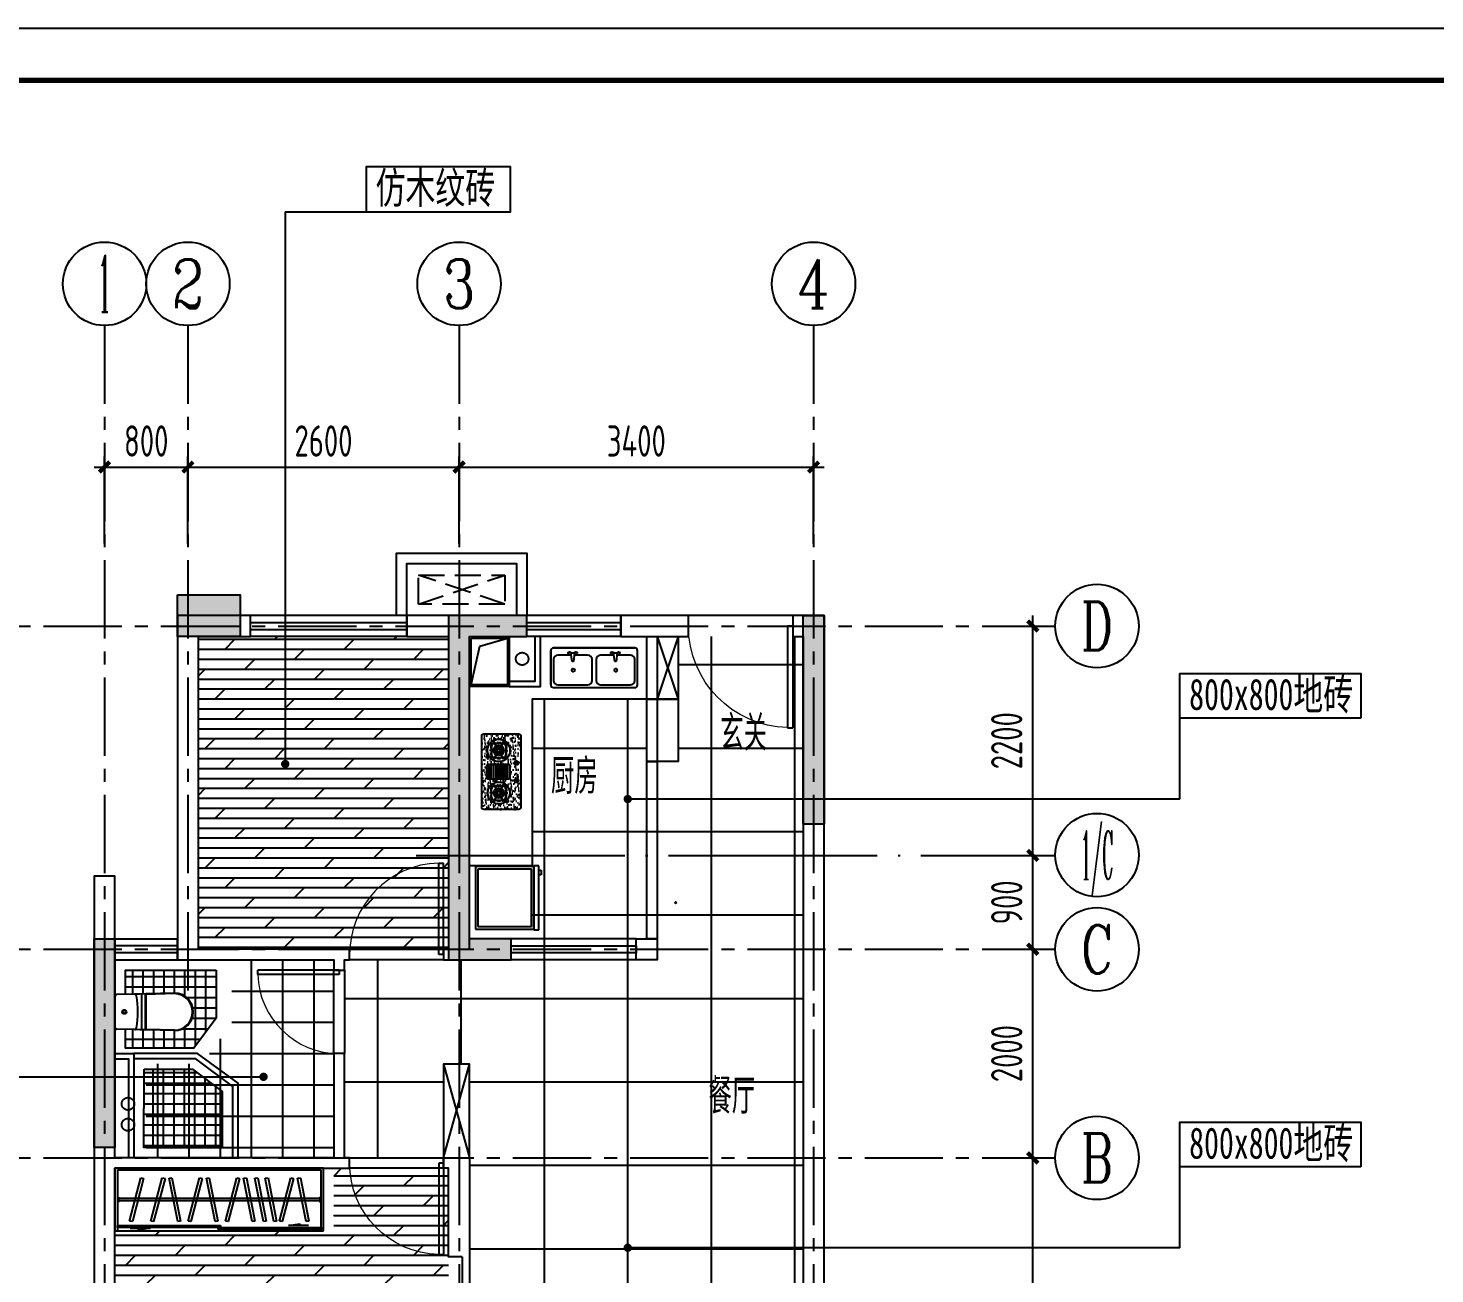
# Model space of a CAD drawing. Header units: millimetres. Extents: x -114775 to 228300, y -175499 to 108657.
# Drawn here: x 25741 to 39232, y -96241 to -84296 of the extents above; entities that cross this region are included whole.
import ezdxf
from ezdxf.enums import TextEntityAlignment as Align

# ---------------------------------------------------------------- set-up
doc = ezdxf.new("R2010")
doc.units = ezdxf.units.MM
doc.header["$LTSCALE"] = 1000
for name, pattern in [('6#轴网(1-4)20181120$0$11 12 17 18 19 20 21 22-ZW$0$DOTE', [2.42, 2, -0.2, 0.02, -0.2]), ('CENTER', [50.8, 31.75, -6.35, 6.35, -6.35]), ('CENTER2', [1.125, 0.75, -0.125, 0.125, -0.125]), ('DASH', [0.35, 0.25, -0.1]), ('PS', [3200, 1500, -200, 1500])]:
    doc.linetypes.add(name, pattern=pattern)
doc.layers.get('0').update_dxf_attribs({"linetype": 'CONTINUOUS'})
doc.layers.get('Defpoints').update_dxf_attribs({"color": 6, "linetype": 'CONTINUOUS'})
for name, color, linetype in [('6#轴网(1-4)20181120$0$11 12 17 18 19 20 21 22-ZW$0$AXIS_轴号_A', 8, 'CONTINUOUS'), ('6#轴网(1-4)20181120$0$11 12 17 18 19 20 21 22-ZW$0$AXIS_轴文_A', 8, 'CONTINUOUS'), ('6#轴网(1-4)20181120$0$11 12 17 18 19 20 21 22-ZW$0$AXIS_轴线_A', 8, '6#轴网(1-4)20181120$0$11 12 17 18 19 20 21 22-ZW$0$DOTE'), ('6#轴网(1-4)20181120$0$AXIS_TEXT', 8, 'CONTINUOUS'), ('A-area', 23, 'CONTINUOUS'), ('A-FUR', 8, 'CONTINUOUS'), ('A-Lvtry', 5, 'CONTINUOUS'), ('A-洞口', 105, 'CONTINUOUS'), ('A-烟气道', 105, 'CONTINUOUS'), ('A-看线', 105, 'CONTINUOUS'), ('A-空调室外机', 5, 'DASH'), ('AE-FLOR', 151, 'CONTINUOUS'), ('AXIS', 253, 'CENTER'), ('BORDER', 7, 'CONTINUOUS'), ('DIM', 3, 'CONTINUOUS'), ('P-Furniture(活动家具)', 134, 'CONTINUOUS'), ('PS', 6, 'PS'), ('PUB_HATCH', 8, 'CONTINUOUS'), ('PUB_TEXT', 7, 'CONTINUOUS'), ('WALL', 2, 'CONTINUOUS'), ('WINDOW', 4, 'CONTINUOUS'), ('剪力墙', 6, 'CONTINUOUS'), ('栏杆', 142, 'CONTINUOUS'), ('门', 9, 'CONTINUOUS')]:
    doc.layers.add(name, color=color, linetype=linetype)
doc.styles.add('6#轴网(1-4)20181120$0$11 12 17 18 19 20 21 22-ZW$0$_TCH_AXIS', font='COMPLEX', dxfattribs={"bigfont": 'GBCBIG'})
doc.styles.add('6#轴网(1-4)20181120$0$COMPLEX', font='COMPLEX')
doc.styles.get("Standard").update_dxf_attribs({"font": 'tssdeng.shx', "bigfont": 'tssdchn.shx'})
doc.styles.add('ZZ', font='tssdeng.shx', dxfattribs={"width": 0.7, "bigfont": 'tssdchn.shx'})
doc.styles.add('黑体', font='simhei.ttf')
doc.dimstyles.new('TSSD_100_100', dxfattribs={"dimtxt": 300, "dimasz": 100, "dimexe": 100, "dimexo": 250, "dimgap": 100, "dimtad": 1, "dimdec": 0, "dimzin": 0, "dimdsep": 46, "dimtxsty": 'ZZ', "dimblk": 'ARCHTICK', "dimcen": 0, "dimdle": 100, "dimclrd": 256, "dimclrt": 7, "dimadec": 0, "dimazin": 0, "dimtfac": 1, "dimtdec": 0, "dimtix": 1, "dimtmove": 2, "dimatfit": 3, "dimfxl": 0, "dimtolj": 1, "dimtzin": 0, "dimarcsym": 0})

# ---------------------------------------------------------------- blocks, each defined once
blk = doc.blocks.new('u5g')
at = {"color": 8, "linetype": 'DASH', "ltscale": 20}
for p, q in [((28966, -300), (28976, -300)), ((28976, -300), (28976, -350)), ((30641, -313), (28976, -313)), ((30641, -338), (28976, -338)), ((30651, -300), (30641, -300)), ((30641, -300), (30641, -350)), ((28966, -350), (28976, -350)), ((30651, -350), (30641, -350))]:
    blk.add_line(p, q, dxfattribs=at)
at = {"color": 8, "ltscale": 20}
for p, q in [((30381, -595), (30476, -576)), ((30476, -576), (30476, -595)), ((29071, -623), (29236, -623)), ((29236, -623), (29141, -642)), ((29141, -642), (29141, -623)), ((30546, -595), (30381, -595))]:
    blk.add_line(p, q, dxfattribs=at)
at = {"linetype": 'DASH', "ltscale": 20}
for points in [[(30671, 0), (28946, 0), (28946, -650), (30671, -650)], [(28966, -595), (29819, -595), (29819, -615), (28966, -615)], [(29799, -615), (30651, -615), (30651, -635), (29799, -635)]]:
    blk.add_lwpolyline(points, close=True, dxfattribs=at)
blk.add_lwpolyline([(30651, -650), (30651, -20), (28966, -20), (28966, -650)], dxfattribs=at)
at = {"color": 8, "linetype": 'DASH', "ltscale": 20}
for points in [[(29067, -548), (29160, -100), (29183, -105), (29090, -552)], [(29243, -548), (29337, -100), (29360, -105), (29266, -552)], [(29465, -554), (29394, -102), (29417, -98), (29488, -550)], [(29551, -548), (29644, -100), (29667, -105), (29574, -552)], [(29774, -554), (29703, -102), (29726, -98), (29797, -550)], [(29860, -548), (29953, -100), (29976, -105), (29883, -552)], [(30081, -554), (30010, -102), (30033, -98), (30104, -550)], [(30174, -554), (30103, -102), (30127, -98), (30197, -550)], [(30260, -554), (30189, -102), (30212, -98), (30283, -550)], [(30306, -548), (30400, -100), (30423, -105), (30329, -552)], [(30527, -554), (30456, -102), (30480, -98), (30550, -550)]]:
    blk.add_lwpolyline(points, close=True, dxfattribs=at)
blk = doc.blocks.new('BX1')
at = {"layer": 'A-Lvtry'}
for p, q in [((-560, 8), (-608, 8)), ((-608, 8), (-608, -608)), ((-560, -608), (-560, 8)), ((0, 0), (-560, 0)), ((0, -600), (0, 0)), ((-560, 0), (-560, -600)), ((-24, -24), (-536, -24)), ((-536, -24), (-536, -576)), ((-24, -576), (-24, -24)), ((-631, -564), (-631, -520)), ((-631, -520), (-608, -520)), ((-608, -520), (-608, -564)), ((-608, -564), (-631, -564)), ((-608, -608), (-560, -608)), ((-560, -600), (0, -600)), ((-536, -576), (-24, -576))]:
    blk.add_line(p, q, dxfattribs=at)
blk = doc.blocks.new('A$C558726A8')
at = {"layer": 'P-Furniture(活动家具)'}
h = blk.add_hatch(dxfattribs=at)
h.set_pattern_fill('AR-SAND,_O', color=250)
h.set_pattern_definition([(37.5, (-27199.047, -9670.22), (-1.60003, 48.941324), [0, -38.608, 0, -43.18, 0, -41.275]), (7.5, (-27199.05, -9670.22), (44.95233, 71.68251), [0, -20.828, 0, -34.798, 0, -13.335]), (327.5, (-27230.29, -9670.22), (79.09924, 0.14372), [0, -12.7, 0, -45.72, 0, -59.69]), (317.5, (-27230.29, -9670.22), (76.35565, 22.29293), [0, -6.35, 0, -29.972, 0, -34.29])])
h.paths.add_polyline_path([(-343, 375, 0.414214), (-362, 356), (-362, 20, 0.414214), (-343, 0), (343, 0, 0.414214), (362, 20), (362, 356, 0.414214), (343, 375)])
h.paths.add_polyline_path([(72, 309), (72, 121, -0.414214), (56, 105), (-56, 105, -0.414214), (-72, 121), (-72, 309, -0.414214), (-56, 325), (56, 325, -0.414214)], flags=16)
h.paths.add_polyline_path([(70, 309), (70, 121, -0.414214), (56, 107), (-56, 107, -0.414214), (-70, 121), (-70, 309, -0.414214), (-56, 323), (56, 323, -0.414214)], flags=0)
h.paths.add_polyline_path([(313, 212, -1), (94, 212, -1)], flags=16)
h.paths.add_polyline_path([(311, 212, -1), (96, 212, -1)], flags=0)
h.paths.add_polyline_path([(165, 287), (183, 287, -0.359638), (191, 280), (216, 280, -0.359638), (225, 287), (243, 287, -0.414214), (279, 251, -0.251251), (272, 242), (272, 230, -0.359638), (279, 221), (279, 202, -0.359638), (272, 194), (272, 181, -0.251251), (279, 173, -0.414214), (243, 136), (225, 136, -0.359638), (216, 143), (191, 143, -0.359638), (183, 136), (165, 136, -0.414214), (128, 173, -0.251251), (135, 181), (135, 194, -0.359638), (128, 202), (128, 221, -0.359638), (135, 230), (135, 242, -0.251251), (128, 251, -0.414214)], flags=0)
h.paths.add_polyline_path([(253, 212, -1), (155, 212, -1)], flags=0)
h.paths.add_polyline_path([(243, 212, -1), (165, 212, -1)], flags=0)
h.paths.add_polyline_path([(240, 212, -1), (167, 212, -1)], flags=0)
h.paths.add_polyline_path([(237, 212, -1), (170, 212, -1)], flags=0)
h.paths.add_polyline_path([(175, 219), (190, 218, -0.299124), (204, 226, -0.028861), (205, 226), (212, 240, -0.215015), (224, 233), (215, 221, -0.330841), (215, 203), (224, 190, -0.215015), (212, 183), (205, 197, -0.028861), (204, 197, -0.299124), (190, 206), (175, 205, -0.215015)], flags=0)
h.paths.add_polyline_path([(-96, 212, -1), (-311, 212, -1)], flags=16)
h.paths.add_polyline_path([(-98, 212, -1), (-309, 212, -1)], flags=0)
h.paths.add_polyline_path([(-128, 251, -0.251251), (-135, 242), (-135, 230, -0.359638), (-128, 221), (-128, 202, -0.359638), (-135, 194), (-135, 181, -0.251251), (-128, 173, -0.414214), (-165, 136), (-183, 136, -0.359638), (-191, 143), (-216, 143, -0.359638), (-225, 136), (-243, 136, -0.414214), (-279, 173, -0.251251), (-272, 181), (-272, 194, -0.359638), (-279, 202), (-279, 221, -0.359638), (-272, 230), (-272, 242, -0.251251), (-279, 251, -0.414214), (-243, 287), (-225, 287, -0.359638), (-216, 280), (-191, 280, -0.359638), (-183, 287), (-165, 287, -0.414214)], flags=0)
h.paths.add_polyline_path([(-155, 212, -1), (-253, 212, -1)], flags=0)
h.paths.add_polyline_path([(-165, 212, -1), (-243, 212, -1)], flags=0)
h.paths.add_polyline_path([(-167, 212, -1), (-240, 212, -1)], flags=0)
h.paths.add_polyline_path([(-170, 212, -1), (-237, 212, -1)], flags=0)
h.paths.add_polyline_path([(-175, 219, -0.215015), (-175, 205), (-190, 206, -0.299124), (-204, 197, -0.028861), (-205, 197), (-212, 183, -0.215015), (-224, 190), (-215, 203, -0.330841), (-215, 221), (-224, 233, -0.215015), (-212, 240), (-205, 226, -0.028861), (-204, 226, -0.299124), (-190, 218)], flags=0)
h.paths.add_polyline_path([(103, 41, -1), (64, 41, -1)], flags=16)
h.paths.add_polyline_path([(86, 57), (86, 56, -0.877066), (86, 26), (86, 25, -1), (82, 25), (82, 26, -0.877066), (82, 56), (82, 57, -1)], flags=0)
h.paths.add_polyline_path([(97, 53, -1.000001), (94, 53, -1.000001)], flags=0)
h.paths.add_polyline_path([(102, 41, -1.000001), (100, 41, -1.000001)], flags=0)
h.paths.add_polyline_path([(-64, 41, -1), (-103, 41, -1)], flags=16)
h.paths.add_polyline_path([(-82, 57), (-82, 56, -0.877066), (-82, 26), (-82, 25, -1), (-86, 25), (-86, 26, -0.877066), (-86, 56), (-86, 57, -1)], flags=0)
h.paths.add_polyline_path([(-94, 53, -1.000001), (-97, 53, -1.000001)], flags=0)
h.paths.add_polyline_path([(-100, 41, -1.000001), (-102, 41, -1.000001)], flags=0)
for points in [[(-100, 41, 1), (-102, 41, 1)], [(-97, 54, 1.000001), (-94, 54, 1.000001)], [(94, 54, 1.000001), (97, 54, 1.000001)], [(102, 41, 1), (100, 41, 1)]]:
    blk.add_hatch(color=251, dxfattribs=at).paths.add_polyline_path(points)
at = {"layer": 'P-Furniture(活动家具)', "color": 251}
for p, q in [((-243, 287), (-225, 287)), ((-243, 280), (-165, 280)), ((-204, 240), (-204, 300)), ((-165, 287), (-183, 287)), ((-70, 304), (70, 304)), ((-70, 302), (70, 302)), ((-70, 282), (70, 282)), ((-70, 280), (70, 280)), ((165, 287), (183, 287)), ((243, 280), (165, 280)), ((204, 240), (204, 300)), ((243, 287), (225, 287)), ((-284, 258), (-224, 224)), ((-284, 165), (-224, 200)), ((-228, 226), (-280, 256)), ((-228, 198), (-280, 168)), ((-279, 221), (-279, 202)), ((-272, 251), (-272, 173)), ((-243, 143), (-165, 143)), ((-243, 136), (-225, 136)), ((-224, 233), (-212, 240)), ((-215, 221), (-224, 233)), ((-215, 203), (-224, 190)), ((-212, 183), (-224, 190)), ((-211, 224), (-218, 237)), ((-211, 199), (-218, 187)), ((-205, 226), (-212, 240)), ((-205, 197), (-212, 183)), ((-204, 183), (-204, 124)), ((-190, 218), (-175, 219)), ((-190, 206), (-175, 205)), ((-189, 212), (-175, 212)), ((-123, 258), (-183, 224)), ((-123, 165), (-183, 200)), ((-165, 136), (-183, 136)), ((-179, 226), (-127, 256)), ((-179, 198), (-127, 168)), ((-175, 219), (-175, 205)), ((-135, 251), (-135, 173)), ((-128, 221), (-128, 202)), ((-70, 260), (70, 260)), ((-70, 258), (70, 258)), ((-70, 238), (70, 238)), ((-70, 236), (70, 236)), ((-70, 216), (70, 216)), ((-70, 214), (70, 214)), ((-70, 194), (70, 194)), ((-70, 192), (70, 192)), ((-70, 172), (70, 172)), ((-70, 170), (70, 170)), ((-70, 150), (70, 150)), ((-70, 148), (70, 148)), ((123, 258), (183, 224)), ((123, 165), (183, 200)), ((179, 226), (127, 256)), ((179, 198), (127, 168)), ((128, 221), (128, 202)), ((135, 251), (135, 173)), ((243, 143), (165, 143)), ((165, 136), (183, 136)), ((190, 218), (175, 219)), ((175, 219), (175, 205)), ((189, 212), (175, 212)), ((190, 206), (175, 205)), ((204, 183), (204, 124)), ((205, 226), (212, 240)), ((205, 197), (212, 183)), ((211, 224), (218, 237)), ((211, 199), (218, 187)), ((224, 233), (212, 240)), ((212, 183), (224, 190)), ((215, 221), (224, 233)), ((215, 203), (224, 190)), ((284, 258), (224, 224)), ((284, 165), (224, 200)), ((243, 136), (225, 136)), ((228, 226), (280, 256)), ((228, 198), (280, 168)), ((272, 251), (272, 173)), ((279, 221), (279, 202)), ((-70, 128), (70, 128)), ((-70, 126), (70, 126))]:
    blk.add_line(p, q, dxfattribs=at)
at = {"layer": 'P-Furniture(活动家具)'}
blk.add_lwpolyline([(-343, 0, -0.414214), (-362, 20), (-362, 356, -0.414214), (-343, 375), (343, 375, -0.414214), (362, 356), (362, 20, -0.414214), (343, 0)], format="xyb", close=True, dxfattribs=at)
at = {"layer": 'P-Furniture(活动家具)', "color": 251, "const_width": 0.979}
for points in [[(-204, 240), (-204, 300)], [(204, 240), (204, 300)], [(-228, 226), (-280, 256)], [(-228, 198), (-280, 168)], [(-204, 183), (-204, 124)], [(-179, 226), (-127, 256)], [(-179, 198), (-127, 168)], [(179, 226), (127, 256)], [(179, 198), (127, 168)], [(204, 183), (204, 124)], [(228, 226), (280, 256)], [(228, 198), (280, 168)]]:
    blk.add_lwpolyline(points, dxfattribs=at)
at = {"layer": 'P-Furniture(活动家具)', "color": 251}
for points in [[(-72, 309, -0.414214), (-56, 325), (56, 325, -0.414214), (72, 309), (72, 121, -0.414214), (56, 105), (-56, 105, -0.414214), (-72, 121)], [(-70, 309, -0.414214), (-56, 323), (56, 323, -0.414214), (70, 309), (70, 121, -0.414214), (56, 107), (-56, 107, -0.414214), (-70, 121)], [(-86, 25), (-86, 58, -1), (-82, 58), (-82, 25, -1)], [(86, 25), (86, 58, 1), (82, 58), (82, 25, 1)]]:
    blk.add_lwpolyline(points, format="xyb", close=True, dxfattribs=at)
at = {"layer": 'P-Furniture(活动家具)', "color": 251, "const_width": 0.979}
for points in [[(-204, 226, -1), (-204, 197, -1), (-204, 226, -1)], [(204, 226, 1), (204, 197, 1), (204, 226, 1)]]:
    blk.add_lwpolyline(points, format="xyb", dxfattribs=at)
at = {"layer": 'P-Furniture(活动家具)', "color": 251}
for centre, radius in [((-204, 212), 107), ((-204, 212), 105), ((204, 212), 109), ((204, 212), 107), ((-204, 212), 39.1), ((-204, 212), 36.2), ((-204, 212), 33.3), ((-204, 212), 14.7), ((204, 212), 39.1), ((204, 212), 36.2), ((204, 212), 33.3), ((204, 212), 14.7), ((-84, 41), 19.3), ((-101, 41), 1.44), ((-96, 54), 1.44), ((84, 41), 19.3), ((96, 54), 1.44), ((101, 41), 1.44)]:
    blk.add_circle(centre, radius, dxfattribs=at)
at = {"layer": 'P-Furniture(活动家具)'}
for centre in [(-204, 212), (204, 212)]:
    blk.add_circle(centre, 48.9, dxfattribs=at)
at = {"layer": 'P-Furniture(活动家具)', "color": 251}
for centre, radius, start, end in [((-243, 251), 36.2, 90, 180), ((-243, 251), 29.4, 90, 180), ((-224, 278), 8.76, 12.564, 91.6861), ((-183, 278), 8.76, 88.3139, 167.436), ((-165, 251), 36.2, 0, 90), ((-165, 251), 29.4, 0, 90), ((165, 251), 36.2, 90, 180), ((165, 251), 29.4, 90, 180), ((183, 278), 8.76, 12.564, 91.6861), ((224, 278), 8.76, 88.3139, 167.436), ((243, 251), 36.2, 0, 90), ((243, 251), 29.4, 0, 90), ((-267, 253), 11.8, 189.6676, 246.0824), ((-270, 221), 8.76, 102.564, 181.686), ((-270, 202), 8.76, 178.3139, 257.436), ((-267, 171), 11.8, 113.9176, 170.3324), ((-243, 173), 36.2, 180, 270), ((-243, 173), 29.4, 180, 270), ((-224, 145), 8.76, 268.3139, 347.436), ((-210, 224), 16.7, 95.7306, 144.2694), ((-210, 200), 16.7, 215.7306, 264.2694), ((-183, 145), 8.76, 192.564, 271.6861), ((-190, 212), 16.7, 335.7306, 24.2694), ((-165, 173), 36.2, 270, 0), ((-165, 173), 29.4, 270, 0), ((-140, 253), 11.8, 293.9176, 350.3324), ((-137, 221), 8.76, 358.314, 77.436), ((-137, 202), 8.76, 282.564, 1.6861), ((-140, 171), 11.8, 9.6676, 66.0824), ((140, 253), 11.8, 189.6676, 246.0824), ((137, 221), 8.76, 102.564, 181.686), ((137, 202), 8.76, 178.3139, 257.436), ((140, 171), 11.8, 113.9176, 170.3324), ((165, 173), 36.2, 180, 270), ((165, 173), 29.4, 180, 270), ((190, 212), 16.7, 155.7306, 204.2694), ((183, 145), 8.76, 268.3139, 347.436), ((210, 224), 16.7, 35.7306, 84.2694), ((210, 200), 16.7, 275.7306, 324.2694), ((224, 145), 8.76, 192.564, 271.6861), ((243, 173), 36.2, 270, 0), ((243, 173), 29.4, 270, 0), ((267, 253), 11.8, 293.9176, 350.3324), ((270, 221), 8.76, 358.314, 77.436), ((270, 202), 8.76, 282.564, 1.6861), ((267, 171), 11.8, 9.6676, 66.0824), ((-84, 41), 15.3, 97.4942, 262.5058), ((-84, 41), 15.3, 277.4942, 82.5058), ((84, 41), 15.3, 97.4942, 262.5058), ((84, 41), 15.3, 277.4942, 82.5058)]:
    blk.add_arc(centre, radius, start, end, dxfattribs=at)
blk = doc.blocks.new('A$C6BCA2219')
at = {"layer": 'P-Furniture(活动家具)'}
for p, q in [((-415, 355), (-415, 25)), ((-415, 25), (-415, 355)), ((-390, 380), (390, 380)), ((390, 380), (-390, 380)), ((415, 25), (415, 355)), ((-390, 0), (390, 0))]:
    blk.add_line(p, q, dxfattribs=at)
at = {"layer": 'P-Furniture(活动家具)', "color": 251}
for p, q in [((-220, 311), (-348, 311)), ((-210, 249), (-224, 333)), ((-224, 333), (-188, 333)), ((-188, 333), (-198, 249)), ((-62, 311), (-191, 311)), ((189, 311), (62, 311)), ((199, 249), (186, 333)), ((186, 333), (222, 333)), ((222, 333), (212, 249)), ((348, 311), (219, 311)), ((-390, 269), (-390, 67)), ((-198, 249), (-210, 249)), ((-20, 67), (-20, 269)), ((20, 269), (20, 67)), ((212, 249), (199, 249)), ((390, 67), (390, 269)), ((-348, 25), (-62, 25)), ((62, 25), (348, 25))]:
    blk.add_line(p, q, dxfattribs=at)
for centre, radius in [((-237, 329), 12.8), ((-175, 330), 12.8), ((173, 329), 12.8), ((235, 330), 12.8), ((-200, 167), 14.8), ((209, 167), 14.8)]:
    blk.add_circle(centre, radius, dxfattribs=at)
at = {"layer": 'P-Furniture(活动家具)'}
for centre, radius, start, end in [((-390, 354), 25.7, 89.8183, 178.9194), ((390, 355), 25.2, 0, 90), ((-390, 26), 25.7, 181.0806, 270.1817), ((390, 25), 25.2, 270, 0)]:
    blk.add_arc(centre, radius, start, end, dxfattribs=at)
at = {"layer": 'P-Furniture(活动家具)', "color": 251}
for centre, start, end in [((-348, 269), 90, 180), ((-62, 269), 0, 90), ((62, 269), 90, 180), ((348, 269), 0, 90), ((-348, 67), 180, 270), ((-62, 67), 270, 0), ((62, 67), 180, 270), ((348, 67), 270, 0)]:
    blk.add_arc(centre, 42, start, end, dxfattribs=at)
blk = doc.blocks.new('B20190222130906')
at = {"layer": 'BORDER'}
blk.add_lwpolyline([(0, 0), (0, 21000), (29700, 21000), (29700, 0)], close=True, dxfattribs=at)
at = {"layer": 'BORDER', "const_width": 50}
blk.add_lwpolyline([(2500, 500), (2500, 20500), (29200, 20500), (29200, 500)], close=True, dxfattribs=at)
blk = doc.blocks.new('6#轴网(1-4)20181120$0$_AXISO')
at = {"color": 8}
blk.add_circle((0, 0), 0.5, dxfattribs=at)
at = {"layer": '6#轴网(1-4)20181120$0$AXIS_TEXT', "color": 8, "style": '6#轴网(1-4)20181120$0$COMPLEX', "width": 1.041667}
blk.add_attdef('A', text='', height=0.56, dxfattribs=at).set_placement((-0.25, -0.28), (0.25, -0.28), align=Align.FIT)
blk = doc.blocks.new('_ArchTick')
at = {"color": 0, "linetype": 'ByBlock', "const_width": 0.4}
blk.add_lwpolyline([(-0.5, -0.5), (0.5, 0.5)], dxfattribs=at)
blk = doc.blocks.new('*D390')
at = {"layer": 'Defpoints', "color": 0}
for p in [(6800, 10424), (3400, 9440), (6800, 9440)]:
    blk.add_point(p, dxfattribs=at)
at = {"layer": 'DIM', "color": 0, "lineweight": -2}
for p, q in [((3400, 9690), (3400, 10524)), ((6800, 9690), (6800, 10524))]:
    blk.add_line(p, q, dxfattribs=at)
at = {"layer": 'DIM', "lineweight": -2}
blk.add_line((3300, 10424), (6900, 10424), dxfattribs=at)
at = {"layer": 'DIM', "lineweight": -2, "xscale": 100, "yscale": 100, "zscale": 100, "rotation": 180}
blk.add_blockref('_ArchTick', (3400, 10424), dxfattribs=at)
at = {"layer": 'DIM', "lineweight": -2, "xscale": 100, "yscale": 100, "zscale": 100}
blk.add_blockref('_ArchTick', (6800, 10424), dxfattribs=at)
at = {"layer": 'DIM', "color": 7, "insert": (5100, 10674), "char_height": 300, "attachment_point": 5, "style": 'ZZ'}
blk.add_mtext('\\A1;3400', dxfattribs=at)
blk = doc.blocks.new('*D392')
at = {"layer": 'Defpoints', "color": 0}
for p in [(8739, 3800), (8902, 3800), (8739, 100)]:
    blk.add_point(p, dxfattribs=at)
at = {"layer": 'DIM', "lineweight": -2}
blk.add_line((8902, 0), (8902, 3900), dxfattribs=at)
at = {"layer": 'DIM', "color": 0, "lineweight": -2}
for p, q in [((8989, 3800), (9002, 3800)), ((8989, 100), (9002, 100))]:
    blk.add_line(p, q, dxfattribs=at)
at = {"layer": 'DIM', "lineweight": -2, "xscale": 100, "yscale": 100, "zscale": 100}
for p, rotation in [((8902, 3800), 90), ((8902, 100), 270)]:
    blk.add_blockref('_ArchTick', p, dxfattribs=dict(at, rotation=rotation))
at = {"layer": 'DIM', "color": 7, "insert": (8652, 1950), "char_height": 300, "attachment_point": 5, "rotation": 90, "style": 'ZZ'}
blk.add_mtext('\\A1;3700', dxfattribs=at)
blk = doc.blocks.new('*D393')
at = {"layer": 'Defpoints', "color": 0}
for p in [(8739, 5800), (8902, 5800), (8739, 3800)]:
    blk.add_point(p, dxfattribs=at)
at = {"layer": 'DIM', "lineweight": -2}
blk.add_line((8902, 3700), (8902, 5900), dxfattribs=at)
at = {"layer": 'DIM', "color": 0, "lineweight": -2}
for p, q in [((8989, 5800), (9002, 5800)), ((8989, 3800), (9002, 3800))]:
    blk.add_line(p, q, dxfattribs=at)
at = {"layer": 'DIM', "lineweight": -2, "xscale": 100, "yscale": 100, "zscale": 100}
for p, rotation in [((8902, 5800), 90), ((8902, 3800), 270)]:
    blk.add_blockref('_ArchTick', p, dxfattribs=dict(at, rotation=rotation))
at = {"layer": 'DIM', "color": 7, "insert": (8652, 4800), "char_height": 300, "attachment_point": 5, "rotation": 90, "style": 'ZZ'}
blk.add_mtext('\\A1;2000', dxfattribs=at)
blk = doc.blocks.new('*D394')
at = {"layer": 'Defpoints', "color": 0}
for p in [(8739, 6700), (8902, 6700), (8739, 5800)]:
    blk.add_point(p, dxfattribs=at)
at = {"layer": 'DIM', "lineweight": -2}
blk.add_line((8902, 5700), (8902, 6800), dxfattribs=at)
at = {"layer": 'DIM', "color": 0, "lineweight": -2}
for p, q in [((8989, 6700), (9002, 6700)), ((8989, 5800), (9002, 5800))]:
    blk.add_line(p, q, dxfattribs=at)
at = {"layer": 'DIM', "lineweight": -2, "xscale": 100, "yscale": 100, "zscale": 100}
for p, rotation in [((8902, 6700), 90), ((8902, 5800), 270)]:
    blk.add_blockref('_ArchTick', p, dxfattribs=dict(at, rotation=rotation))
at = {"layer": 'DIM', "color": 7, "insert": (8652, 6250), "char_height": 300, "attachment_point": 5, "rotation": 90, "style": 'ZZ'}
blk.add_mtext('\\A1;900', dxfattribs=at)
blk = doc.blocks.new('*D395')
at = {"layer": 'Defpoints', "color": 0}
for p in [(8739, 8900), (8902, 8900), (8739, 6700)]:
    blk.add_point(p, dxfattribs=at)
at = {"layer": 'DIM', "lineweight": -2}
blk.add_line((8902, 6600), (8902, 9000), dxfattribs=at)
at = {"layer": 'DIM', "color": 0, "lineweight": -2}
for p, q in [((8989, 8900), (9002, 8900)), ((8989, 6700), (9002, 6700))]:
    blk.add_line(p, q, dxfattribs=at)
at = {"layer": 'DIM', "lineweight": -2, "xscale": 100, "yscale": 100, "zscale": 100}
for p, rotation in [((8902, 8900), 90), ((8902, 6700), 270)]:
    blk.add_blockref('_ArchTick', p, dxfattribs=dict(at, rotation=rotation))
at = {"layer": 'DIM', "color": 7, "insert": (8652, 7800), "char_height": 300, "attachment_point": 5, "rotation": 90, "style": 'ZZ'}
blk.add_mtext('\\A1;2200', dxfattribs=at)
blk = doc.blocks.new('*D396')
at = {"layer": 'Defpoints', "color": 0}
for p in [(800, 10424), (0, 9440), (800, 9440)]:
    blk.add_point(p, dxfattribs=at)
at = {"layer": 'DIM', "color": 0, "lineweight": -2}
for p, q in [((0, 9690), (0, 10524)), ((800, 9690), (800, 10524))]:
    blk.add_line(p, q, dxfattribs=at)
at = {"layer": 'DIM', "lineweight": -2}
blk.add_line((-100, 10424), (900, 10424), dxfattribs=at)
at = {"layer": 'DIM', "lineweight": -2, "xscale": 100, "yscale": 100, "zscale": 100, "rotation": 180}
blk.add_blockref('_ArchTick', (0, 10424), dxfattribs=at)
at = {"layer": 'DIM', "lineweight": -2, "xscale": 100, "yscale": 100, "zscale": 100}
blk.add_blockref('_ArchTick', (800, 10424), dxfattribs=at)
at = {"layer": 'DIM', "color": 7, "insert": (400, 10674), "char_height": 300, "attachment_point": 5, "style": 'ZZ'}
blk.add_mtext('\\A1;800', dxfattribs=at)
blk = doc.blocks.new('*D397')
at = {"layer": 'Defpoints', "color": 0}
for p in [(3400, 10424), (800, 9440), (3400, 9440)]:
    blk.add_point(p, dxfattribs=at)
at = {"layer": 'DIM', "color": 0, "lineweight": -2}
for p, q in [((800, 9690), (800, 10524)), ((3400, 9690), (3400, 10524))]:
    blk.add_line(p, q, dxfattribs=at)
at = {"layer": 'DIM', "lineweight": -2}
blk.add_line((700, 10424), (3500, 10424), dxfattribs=at)
at = {"layer": 'DIM', "lineweight": -2, "xscale": 100, "yscale": 100, "zscale": 100, "rotation": 180}
blk.add_blockref('_ArchTick', (800, 10424), dxfattribs=at)
at = {"layer": 'DIM', "lineweight": -2, "xscale": 100, "yscale": 100, "zscale": 100}
blk.add_blockref('_ArchTick', (3400, 10424), dxfattribs=at)
at = {"layer": 'DIM', "color": 7, "insert": (2100, 10674), "char_height": 300, "attachment_point": 5, "style": 'ZZ'}
blk.add_mtext('\\A1;2600', dxfattribs=at)
blk = doc.blocks.new('$DorLib2D$00000131')
at = {"color": 0, "linetype": 'Continuous'}
for p, q in [((0.15, 0.125), (0.2319, 0.1973)), ((0.2319, 0.1973), (0.2319, 0.125)), ((-0.5, 0.125), (-0.5, 0)), ((0.0192, 0.125), (-0.5, 0.125)), ((0.0192, 0), (0.0192, 0.125)), ((0.35, 0.125), (0.15, 0.125)), ((-0.5, 0), (0.0192, 0)), ((-0.024, 0), (0.5, 0)), ((-0.024, -0.125), (-0.024, 0)), ((0.5, 0), (0.5, -0.125)), ((-0.35, -0.125), (-0.15, -0.125)), ((-0.2319, -0.1973), (-0.2319, -0.125)), ((-0.15, -0.125), (-0.2319, -0.1973)), ((0.5, -0.125), (-0.024, -0.125))]:
    blk.add_line(p, q, dxfattribs=at)
blk = doc.blocks.new('$TCHSYS$WIN2D')
for p, q in [((-0.5, 0.5), (0.5, 0.5)), ((-0.5, 0.5), (-0.5, -0.5)), ((0.5, 0.5), (0.5, -0.5)), ((0.5, 0.1667), (-0.5, 0.1667)), ((0.5, -0.1667), (-0.5, -0.1667)), ((-0.5, -0.5), (0.5, -0.5))]:
    blk.add_line(p, q)
blk = doc.blocks.new('$DorLib2D$00000001')
for p, q in [((0.45, 0.975), (0.5, 0.975)), ((0.45, 0), (0.45, 0.975)), ((0.5, 0), (0.5, 0.975)), ((0.5, 0), (0.45, 0))]:
    blk.add_line(p, q)
at = {"lineweight": 13}
blk.add_arc((0.475, 0), 0.975, 91.4693, 180, dxfattribs=at)
blk = doc.blocks.new('ktswaj')
at = {"linetype": 'DASH'}
blk.add_lwpolyline([(15990, 179083), (15990, 178253), (16268, 178253), (16268, 179083)], close=True, dxfattribs=at)
for points in [[(15990, 179083), (16268, 178253)], [(15990, 178253), (16268, 179083)]]:
    blk.add_lwpolyline(points, dxfattribs=at)
blk = doc.blocks.new('A3ktsjw')
at = {"layer": '栏杆'}
for points in [[(-26114, 169535), (-26114, 170135), (-24864, 170135), (-24864, 169535)], [(-26014, 169535), (-26014, 170035), (-24964, 170035), (-24964, 169535)]]:
    blk.add_lwpolyline(points, dxfattribs=at)
at = {"layer": 'A-空调室外机', "extrusion": (0, 0, -1), "zscale": -1, "rotation": 90}
blk.add_blockref('ktswaj', (204157, 153656), dxfattribs=at)
blk = doc.blocks.new('B20190318205234')
at = {"layer": 'A-Lvtry', "ltscale": 3}
for points in [[(0, -2), (715, -2), (1000, 388), (1000, 998)], [(0, 48), (686, 48), (950, 401), (950, 998)]]:
    blk.add_lwpolyline(points, dxfattribs=at)
blk = doc.blocks.new('A$C2EEA3612')
at = {"linetype": 'Continuous'}
for p, q in [((-180, 570), (-173, 300)), ((-175, 570), (-168, 300)), ((175, 570), (168, 300)), ((180, 570), (173, 300)), ((-173, 300), (-171, 240)), ((-163, 295), (163, 295)), ((-163, 290), (163, 290)), ((173, 300), (171, 240)), ((-172, 255), (172, 255)), ((-171, 240), (-169, 187)), ((-169, 187), (-166, 19)), ((169, 187), (166, 19)), ((171, 240), (169, 187)), ((-146, 0), (146, 0))]:
    blk.add_line(p, q, dxfattribs=at)
for radius in [20, 15]:
    blk.add_circle((0, 90), radius, dxfattribs=at)
for centre, radius, start, end in [((0, 570), 180, 0, 180), ((0, 570), 175, 0, 180), ((-163, 300), 10, 181.7534, 270), ((-163, 300), 5, 181.7534, 270), ((163, 300), 5, 270, 358.2466), ((163, 300), 10, 270, 358.2466), ((-149, 187), 20, 99.8557, 181.7534), ((0, -673), 893, 80.1443, 99.8557), ((149, 187), 20, 358.2466, 80.1443), ((-146, 20), 20, 181.7534, 270), ((146, 20), 20, 270, 358.2466)]:
    blk.add_arc(centre, radius, start, end, dxfattribs=at)
blk = doc.blocks.new('g3wr')
at = {"color": 251}
blk.add_wipeout([(92376, 176270), (92376, 176416), (92376, 176562), (92382, 176575), (92396, 176582), (92459, 176583), (92576, 176581), (92666, 176589), (92736, 176588), (92946, 176596), (92946, 176591), (93057, 176558), (93057, 176558), (93126, 176416), (93076, 176298), (92946, 176236), (92831, 176244), (92676, 176243), (92576, 176251), (92396, 176250)], dxfattribs=at)
at = {"xscale": -1, "rotation": 270}
blk.add_blockref('A$C2EEA3612', (92376, 176416), dxfattribs=at)
blk = doc.blocks.new('B20190310213323')
at = {"layer": 'PUB_HATCH'}
for points in [[(800, 9200), (1400, 9200), (1400, 8800), (800, 8800)], [(4000, 5900), (3600, 5900), (3600, 8800), (4150, 8800), (4150, 9000), (3400, 9000), (3400, 5700), (3600, 5700), (4000, 5700)], [(6800, 9000), (7000, 9000), (7000, 7000), (6800, 7000), (6800, 8800)], [(-400, 0), (-400, 200), (0, 200), (0, 1650), (200, 1650), (200, 200), (600, 200), (600, 0)], [(3400, 200), (3400, 1650), (3600, 1650), (3600, 0), (2500, 0), (2500, 200)], [(6600, 0), (6600, 200), (6800, 200), (6800, 1650), (7000, 1650), (7000, 200), (7200, 200), (7200, 0)]]:
    blk.add_hatch(color=256, dxfattribs=at).paths.add_polyline_path(points)
at = {"layer": 'PUB_TEXT'}
h = blk.add_hatch(dxfattribs=at)
h.set_pattern_fill('_USER', color=250, scale=100, angle=90, style=0, double=1, pattern_type=0)
h.set_pattern_definition([(90, (-2359.62, 73488.77), (-100, 6e-15), []), (180, (-2359.62, 73488.77), (-1e-14, -100), [])])
h.paths.add_polyline_path([(481, 4650), (943, 4650), (1229, 4437), (1228, 3901), (478, 3900)])
at = {"layer": 'A-Lvtry', "ltscale": 3}
blk.add_line((4200, 6600), (3600, 6600), dxfattribs=at)
blk.add_lwpolyline([(5300, 8200), (4200, 8200), (4200, 6600), (4200, 6600)], dxfattribs=at)
at = {"layer": 'A-洞口'}
blk.add_lwpolyline([(3200, 0), (3200, -500), (3400, -500), (3400, 0)], close=True, dxfattribs=at)
blk.add_lwpolyline([(3400, 0), (3257, -66), (3200, -500)], dxfattribs=at)
at = {"layer": 'A-烟气道'}
for points in [[(3600, 8800), (3980, 8800), (3980, 8320), (3600, 8320)], [(3615, 8785), (3965, 8785), (3965, 8335), (3615, 8335)]]:
    blk.add_lwpolyline(points, close=True, dxfattribs=at)
blk.add_lwpolyline([(3615, 8335), (3698, 8708), (3965, 8785)], dxfattribs=at)
at = {"layer": 'A-看线'}
blk.add_lwpolyline([(2100, 200), (600, 200)], dxfattribs=at)
at = {"layer": 'AE-FLOR'}
for points in [[(3400, -600), (3400, -1300)], [(3500, -1300), (3500, -600)], [(6500, -1400), (4200, -1400)], [(6500, -1600), (4200, -1600)]]:
    blk.add_lwpolyline(points, dxfattribs=at)
at = {"layer": 'PUB_TEXT', "color": 250}
blk.add_lwpolyline([(481, 4650), (943, 4650), (1229, 4437), (1228, 3901), (478, 3900)], close=True, dxfattribs=at)
at = {"layer": 'WALL'}
for p, q in [((3530, 2850), (3530, 1650)), ((3600, 2850), (3600, 1650))]:
    blk.add_line(p, q, dxfattribs=at)
for points in [[(1000, 5800), (1000, 8800), (1500, 8800), (1500, 9000), (800, 9000), (800, 5700), (2300, 5700), (2300, 5600), (2400, 5600), (2400, 5700), (2450, 5700), (2450, 5800)], [(5700, 8800), (5700, 9000), (5050, 9000), (5050, 9000), (5050, 8800)], [(7000, 100), (7000, 9000), (6700, 9000), (6700, 8800), (6800, 8800), (6800, 200), (6100, 200), (6100, 0), (6800, 0), (6800, -1400), (6500, -1400), (6500, -1600), (7000, -1600)], [(5300, 8800), (5400, 8800), (5400, 7600), (5300, 7600)], [(3500, -1400), (3500, -1300), (3400, -1300), (3400, -1600), (4200, -1600), (4200, -1400)]]:
    blk.add_lwpolyline(points, close=True, dxfattribs=at)
for points in [[(3600, 5800), (3600, 8800), (4150, 8800), (4150, 9000), (3500, 9000), (3000, 9000), (3000, 8800), (3400, 8800), (3400, 5800), (3350, 5800), (3350, 5700), (3500, 5700)], [(3980, 8320), (4280, 8320), (4280, 8800)], [(3980, 8370), (4230, 8370), (4230, 8800)], [(5200, 5900), (4000, 5900)], [(5200, 5700), (4000, 5700)], [(200, 4750), (330, 4750), (330, 3800)], [(3400, 2850), (3400, 3700), (3350, 3700), (3350, 3800), (3600, 3800), (3600, 2850)], [(3530, 2850), (3400, 2850), (3400, 2850)], [(3600, 1650), (3600, 200), (4000, 200), (4000, 0), (3500, 0), (3500, -600), (3400, -600), (3400, 0), (2200, 0), (2200, -600), (2100, -600), (2100, -400), (2100, 200), (3400, 200), (3400, 1650)], [(3400, 1650), (3530, 1650)]]:
    blk.add_lwpolyline(points, dxfattribs=at)
at = {"layer": 'WALL', "elevation": 0}
blk.add_lwpolyline([(5200, 5900), (5400, 5900), (5400, 5700), (5200, 5700)], close=True, dxfattribs=at)
at = {"layer": 'WINDOW'}
for p, q in [((6700, 9000, 0), (5700, 9000, 0)), ((2300, 4800), (2300, 5600)), ((6100, 0), (4000, 0))]:
    blk.add_line(p, q, dxfattribs=at)
blk.add_lwpolyline([(4000, 5833), (5200, 5833), (5200, 5767), (4000, 5767)], close=True, dxfattribs=at)
at = {"layer": '剪力墙', "elevation": 0}
for points in [[(800, 9200), (1400, 9200), (1400, 8800), (800, 8800)], [(4000, 5900), (3600, 5900), (3600, 8800), (4150, 8800), (4150, 9000), (3400, 9000), (3400, 5700), (3600, 5700), (4000, 5700)], [(6800, 9000), (7000, 9000), (7000, 7000), (6800, 7000), (6800, 8800)], [(3400, 200), (3400, 1650), (3600, 1650), (3600, 0), (2500, 0), (2500, 200)]]:
    blk.add_lwpolyline(points, close=True, dxfattribs=at)
for points in [[(1000, 8800), (1000, 8800)], [(6800, 8800), (6800, 8800)], [(0, 5700), (0, 5700)], [(-400, 0), (-400, 200), (0, 200), (0, 1650), (200, 1650), (200, 200), (600, 200), (600, 0), (-400, 0), (200, 0)], [(6600, 0), (6600, 200), (6800, 200), (6800, 1650), (7000, 1650), (7000, 200), (7200, 200), (7200, 0), (6600, 0), (7000, 0)], [(3600, 200), (3600, 200)]]:
    blk.add_lwpolyline(points, dxfattribs=at)
at = {"layer": '栏杆'}
for points in [[(3400, -500), (2200, -500)], [(3400, -600), (2200, -600)]]:
    blk.add_lwpolyline(points, dxfattribs=at)
at = {"layer": 'A-area'}
blk.add_blockref('A3ktsjw', (29014, -160535), dxfattribs=at)
at = {"layer": 'A-Lvtry', "ltscale": 3, "extrusion": (0, 0, -1), "zscale": -1, "rotation": 180}
blk.add_blockref('g3wr', (92176, 181616), dxfattribs=at)
at = {"layer": 'A-Lvtry', "rotation": 90}
blk.add_blockref('B20190318205234', (1378, 3800), dxfattribs=at)
at = {"layer": 'A-空调室外机', "extrusion": (0, 0, -1), "zscale": -1, "rotation": 90}
blk.add_blockref('ktswaj', (175868, -16368), dxfattribs=at)
at = {"layer": 'WINDOW'}
for name, p, xscale, yscale, zscale, rotation in [('$TCHSYS$WIN2D', (2250, 8900), 1500, 200, 1500, 180), ('$TCHSYS$WIN2D', (4600, 8900), 900, 200, 900, 180), ('$DorLib2D$00000001', (6200, 8900), -1000, 1000, -1000, 180), ('$TCHSYS$WIN2D', (500, 5800), -600, 200, -600, 180), ('$DorLib2D$00000001', (2350, 5200), 800, 800, 800, 90), ('$DorLib2D$00000001', (2900, 3750), -900, 900, -900, 180)]:
    blk.add_blockref(name, p, dxfattribs=dict(at, xscale=xscale, yscale=yscale, zscale=zscale, rotation=rotation))
for name, p, xscale, yscale, zscale in [('$DorLib2D$00000001', (2900, 5750), 900, 900, -900), ('$DorLib2D$00000131', (5050, 100), -2100, 200, 2100), ('$TCHSYS$WIN2D', (1350, -500), -1500, 200, 1500)]:
    blk.add_blockref(name, p, dxfattribs=dict(at, xscale=xscale, yscale=yscale, zscale=zscale))
at = {"layer": 'PUB_HATCH'}
blk.add_hatch(color=256, dxfattribs=at).paths.add_polyline_path([(0, 5900), (200, 5900), (200, 3900), (0, 3900), (0, 5700)])
at = {"layer": 'WALL'}
for points in [[(600, -400), (600, 200), (200, 200), (200, 3700), (2450, 3700), (2450, 3800), (2400, 3800), (2400, 4800), (2300, 4800), (2300, 3800), (200, 3800), (200, 6500), (0, 6500), (0, 0), (500, 0), (500, -600), (600, -600), (600, -400)], [(200, 5700), (200, 4800), (380, 4800), (380, 3800)]]:
    blk.add_lwpolyline(points, dxfattribs=at)
at = {"layer": '剪力墙', "elevation": 0}
blk.add_lwpolyline([(0, 5900), (200, 5900), (200, 3900), (0, 3900), (0, 5700)], close=True, dxfattribs=at)
blk = doc.blocks.new('B20190222125856')
at = {"layer": '6#轴网(1-4)20181120$0$11 12 17 18 19 20 21 22-ZW$0$AXIS_轴线_A'}
blk.add_line((2989.5, 6700), (9118.2, 6700), dxfattribs=at)
at = {"layer": 'AXIS', "linetype": 'CENTER2'}
for p, q in [((0, 11781), (0, -2685.7)), ((800, 11781), (800, 5144.8)), ((3400, 11781), (3400, -2685.7)), ((6800, 11781), (6800, -2685.7)), ((-2834.7, 8900), (9118.1, 8900)), ((-2834.7, 5800), (9118.1, 5800)), ((-2834.7, 3800), (9118.1, 3800))]:
    blk.add_line(p, q, dxfattribs=at)
at = {"layer": '6#轴网(1-4)20181120$0$11 12 17 18 19 20 21 22-ZW$0$AXIS_轴号_A'}
ref = blk.add_blockref('6#轴网(1-4)20181120$0$_AXISO', (0, 12181), dxfattribs=dict(at, xscale=800, yscale=800, zscale=800))
ref.add_attrib('A', '1', dxfattribs={"layer": '6#轴网(1-4)20181120$0$11 12 17 18 19 20 21 22-ZW$0$AXIS_轴文_A', "height": 544.8, "style": '6#轴网(1-4)20181120$0$11 12 17 18 19 20 21 22-ZW$0$_TCH_AXIS', "width": 0.555556}).set_placement((-64.9, 11908.6), (64.9, 11908.6), align=Align.FIT)
ref = blk.add_blockref('6#轴网(1-4)20181120$0$_AXISO', (800, 12181), dxfattribs=dict(at, xscale=800, yscale=800, zscale=800))
ref.add_attrib('A', '2', dxfattribs={"layer": '6#轴网(1-4)20181120$0$11 12 17 18 19 20 21 22-ZW$0$AXIS_轴文_A', "height": 465.9, "style": '6#轴网(1-4)20181120$0$11 12 17 18 19 20 21 22-ZW$0$_TCH_AXIS'}).set_placement((644.7, 11948), (955.3, 11948), align=Align.FIT)
ref = blk.add_blockref('6#轴网(1-4)20181120$0$_AXISO', (3400, 12181), dxfattribs=dict(at, xscale=800, yscale=800, zscale=800))
ref.add_attrib('A', '3', dxfattribs={"layer": '6#轴网(1-4)20181120$0$11 12 17 18 19 20 21 22-ZW$0$AXIS_轴文_A', "height": 465.9, "style": '6#轴网(1-4)20181120$0$11 12 17 18 19 20 21 22-ZW$0$_TCH_AXIS'}).set_placement((3244.7, 11948), (3555.3, 11948), align=Align.FIT)
ref = blk.add_blockref('6#轴网(1-4)20181120$0$_AXISO', (6800, 12181), dxfattribs=dict(at, xscale=800, yscale=800, zscale=800))
ref.add_attrib('A', '4', dxfattribs={"layer": '6#轴网(1-4)20181120$0$11 12 17 18 19 20 21 22-ZW$0$AXIS_轴文_A', "height": 465.9, "style": '6#轴网(1-4)20181120$0$11 12 17 18 19 20 21 22-ZW$0$_TCH_AXIS', "width": 0.875}).set_placement((6644.7, 11948), (6955.3, 11948), align=Align.FIT)
at = {"layer": '6#轴网(1-4)20181120$0$11 12 17 18 19 20 21 22-ZW$0$AXIS_轴号_A', "color": 6}
ref = blk.add_blockref('6#轴网(1-4)20181120$0$_AXISO', (9518.1, 8900), dxfattribs=dict(at, xscale=800, yscale=800, zscale=800))
ref.add_attrib('A', 'D', dxfattribs={"layer": '6#轴网(1-4)20181120$0$11 12 17 18 19 20 21 22-ZW$0$AXIS_轴文_A', "height": 465.9, "style": '6#轴网(1-4)20181120$0$11 12 17 18 19 20 21 22-ZW$0$_TCH_AXIS', "width": 0.823529}).set_placement((9362.8, 8667), (9673.4, 8667), align=Align.FIT)
ref = blk.add_blockref('6#轴网(1-4)20181120$0$_AXISO', (9518.2, 6703.8), dxfattribs=dict(at, xscale=800, yscale=800, zscale=800))
ref.add_attrib('A', '1/C', dxfattribs={"layer": '6#轴网(1-4)20181120$0$11 12 17 18 19 20 21 22-ZW$0$AXIS_轴文_A', "height": 465.95, "style": '6#轴网(1-4)20181120$0$11 12 17 18 19 20 21 22-ZW$0$_TCH_AXIS', "width": 0.269231}).set_placement((9362.9, 6470.9), (9673.5, 6470.9), align=Align.FIT)
ref = blk.add_blockref('6#轴网(1-4)20181120$0$_AXISO', (9518.1, 5800), dxfattribs=dict(at, xscale=800, yscale=800, zscale=800))
ref.add_attrib('A', 'C', dxfattribs={"layer": '6#轴网(1-4)20181120$0$11 12 17 18 19 20 21 22-ZW$0$AXIS_轴文_A', "height": 465.9, "style": '6#轴网(1-4)20181120$0$11 12 17 18 19 20 21 22-ZW$0$_TCH_AXIS', "width": 0.933333}).set_placement((9362.8, 5567), (9673.4, 5567), align=Align.FIT)
ref = blk.add_blockref('6#轴网(1-4)20181120$0$_AXISO', (9518.1, 3800), dxfattribs=dict(at, xscale=800, yscale=800, zscale=800))
ref.add_attrib('A', 'B', dxfattribs={"layer": '6#轴网(1-4)20181120$0$11 12 17 18 19 20 21 22-ZW$0$AXIS_轴文_A', "height": 465.9, "style": '6#轴网(1-4)20181120$0$11 12 17 18 19 20 21 22-ZW$0$_TCH_AXIS', "width": 0.823529}).set_placement((9362.8, 3567), (9673.4, 3567), align=Align.FIT)
at = {"layer": 'DIM'}
for base, p1, p2, picture, middle in [((800, 10424), (0, 9440.5), (800, 9440.5), '*D396', (400, 10674)), ((3400, 10424), (800, 9440.5), (3400, 9440.5), '*D397', (2100, 10674)), ((6800, 10424), (3400, 9440.5), (6800, 9440.5), '*D390', (5100, 10674))]:
    dim = blk.add_linear_dim(base=base, p1=p1, p2=p2, dimstyle='TSSD_100_100', dxfattribs=at)
    dim.commit()
    dim.dimension.update_dxf_attribs({"geometry": picture, "text_midpoint": middle})
for base, p1, p2, picture, middle in [((8902.1, 8900), (8738.9, 6700), (8738.9, 8900), '*D395', (8652.1, 7800)), ((8902.1, 6700), (8738.9, 5800), (8738.9, 6700), '*D394', (8652.1, 6250)), ((8902.1, 5800), (8738.9, 3800), (8738.9, 5800), '*D393', (8652.1, 4800)), ((8902.1, 3800), (8738.9, 100), (8738.9, 3800), '*D392', (8652.1, 1950))]:
    dim = blk.add_linear_dim(base=base, p1=p1, p2=p2, angle=90, dimstyle='TSSD_100_100', dxfattribs=at)
    dim.commit()
    dim.dimension.update_dxf_attribs({"geometry": picture, "text_midpoint": middle})

msp = doc.modelspace()

# ---------------------------------------------------------------- hatches: boundary and pattern name
at = {"layer": 'PUB_TEXT'}
h = msp.add_hatch(dxfattribs=at)
h.set_pattern_fill('DOLMIT', color=250, scale=15)
h.set_pattern_definition([(0, (3531.06, -98729.02), (0, 95.25), []), (45, (3531.06, -98729.02), (-190.5, 190.5), [134.704, -269.4077])])
h.paths.add_polyline_path([(28774, -93129), (28824, -93129), (29724, -93129), (29774, -93129), (29774, -90129), (29374, -90129), (27874, -90129), (27374, -90129), (27374, -93129)])
h.paths.add_polyline_path([(29774, -95229), (29724, -95229), (28824, -95229), (28774, -95229), (28673.8, -95229), (28673.8, -95829), (28573.9, -95829), (28573.9, -95829), (26574, -95829), (26574, -98729), (26974, -98729), (28474, -98729), (29774, -98729)])
h = msp.add_hatch(dxfattribs=at)
h.set_pattern_fill('_USER,_O', color=250, scale=800, double=1, pattern_type=0)
h.set_pattern_definition([(0, (26692.9, 2400), (0, 800), []), (90, (26692.9, 2400), (-800, 5e-14), [])])
h.paths.add_polyline_path([(33174, -90129), (31974, -90129), (31974, -91329), (31674, -91329), (31674, -90729), (30574, -90729), (30574, -93029), (30639, -93029), (30639, -93226.4), (30374, -93226.4), (30374, -93229), (28774, -93229), (28774, -95129), (29724, -95129), (29724, -94229), (29974, -94229), (29974, -98729), (33174, -98729), (33174, -97796.7), (33174, -97094)])
h = msp.add_hatch(dxfattribs=at)
h.set_pattern_fill('_USER', color=250, scale=100, double=1, pattern_type=0)
h.set_pattern_definition([(0, (27545.41, -93790.18), (0, 100), []), (90, (27545.41, -93790.18), (-100, 6e-15), [])])
h.paths.add_polyline_path([(27545.4, -93329), (27545.4, -93790.2), (27330.8, -94076.7), (26674, -94076.7), (26674, -93329)])
h = msp.add_hatch(dxfattribs=at)
h.set_pattern_fill('_USER', color=250, scale=300, double=1, pattern_type=0)
h.set_pattern_definition([(0, (28184.7, -93229.02), (0, 300), []), (90, (28184.7, -93229.02), (-300, 2e-14), [])])
h.paths.add_polyline_path([(28674, -94229), (28674, -93229), (27695.4, -93229), (27695.4, -93837), (27409.5, -94226.7), (26874, -94226.7), (26874, -95129), (28674, -95129), (28674, -95029)])

# ---------------------------------------------------------------- linework, layer by layer
at = {"layer": 'A-FUR'}
for p, q in [((31774, -90129), (31974, -90729)), ((31974, -90129), (31774, -90729)), ((29724, -95129), (29974, -94229)), ((29724, -94229), (29974, -95129))]:
    msp.add_line(p, q, dxfattribs=at)
for points in [[(31974, -90729), (31674, -90729), (31674, -90129), (31974, -90129)], [(29974, -95129), (29974, -94229), (29724, -94229), (29724, -95129)]]:
    msp.add_lwpolyline(points, close=True, dxfattribs=at)
at = {"layer": 'A-Lvtry', "ltscale": 3}
msp.add_lwpolyline([(31674, -90729), (30574, -90729), (30574, -92129), (30574, -92129)], dxfattribs=at)
msp.add_lwpolyline([(31674, -90729), (31974, -90729), (31974, -91329), (31674, -91329)], close=True, dxfattribs=at)
at = {"layer": 'PS', "ltscale": 0.5}
for centre in [(30479, -90344), (26699, -94610.6), (26699, -94810.6)]:
    msp.add_circle(centre, 60, dxfattribs=at)
at = {"layer": 'PUB_TEXT'}
for p, q in [((28206.8, -86057), (28206.8, -91352.2)), ((28206.8, -86057), (28981.8, -86057)), ((36787.1, -91688.1), (36787.1, -90913.2)), ((36787.1, -91688.1), (31491.9, -91688.1)), ((22703.5, -94351.7), (27998.7, -94351.7)), ((36787.1, -95991), (36787.1, -95216)), ((36787.1, -95991), (31491.9, -95991))]:
    msp.add_line(p, q, dxfattribs=at)
for points in [[(28981.8, -86057), (30366.8, -86057), (30366.8, -85627.2), (28981.8, -85627.2)], [(38522.1, -90913.2), (36787.1, -90913.2), (36787.1, -90483.4), (38522.1, -90483.4)], [(28824, -93129), (29724, -93129), (29724, -93229), (28824, -93229)], [(28674, -93329), (28774, -93329), (28774, -94129), (28674, -94129)], [(38522.1, -95216), (36787.1, -95216), (36787.1, -94786.3), (38522.1, -94786.3)], [(28824, -95129), (29724, -95129), (29724, -95229), (28824, -95229)]]:
    msp.add_lwpolyline(points, close=True, dxfattribs=at)
at = {"layer": 'PUB_TEXT', "const_width": 40}
for points in [[(28186.8, -91352.2, 1), (28226.8, -91352.2, 1)], [(31491.9, -91708.1, -1), (31491.9, -91668.1, -1)], [(27998.7, -94371.7, 1), (27998.7, -94331.7, 1)], [(31491.9, -96011, -1), (31491.9, -95971, -1)]]:
    msp.add_lwpolyline(points, format="xyb", close=True, dxfattribs=at)
at = {"layer": 'PUB_TEXT', "color": 250}
msp.add_lwpolyline([(27545.4, -93329), (27545.4, -93790.2), (27330.8, -94076.7), (26674, -94076.7), (26674, -93329)], close=True, dxfattribs=at)
at = {"layer": '门', "color": 250}
for p, q in [((31944.2, -92688.4), (31958.7, -92672)), ((31944.3, -92672), (31957.8, -92688.4))]:
    msp.add_line(p, q, dxfattribs=at)

# ---------------------------------------------------------------- block references
at = {"layer": 'A-FUR', "xscale": 1.159400000236928, "yscale": 0.9231000000145286}
msp.add_blockref('u5g', (-6986, -95229), dxfattribs=at)
at = {"layer": 'A-Lvtry', "extrusion": (3.92285e-11, 1.08889e-08, 1), "rotation": 180}
msp.add_blockref('BX1', (30031.2, -92935.4, 0), dxfattribs=at)
at = {"layer": 'DIM'}
msp.add_blockref('B20190222130906', (13428.1, -105296.3), dxfattribs=at)
at = {"layer": 'DIM', "color": 200}
msp.add_blockref('B20190222125856', (26474, -98929), dxfattribs=at)
at = {"layer": 'P-Furniture(活动家具)', "color": 251}
msp.add_blockref('A$C6BCA2219', (31169.1, -90619), dxfattribs=at)
at = {"layer": 'P-Furniture(活动家具)', "rotation": 90.0000013340213}
msp.add_blockref('A$C558726A8', (30466.5, -91426.1, 0), dxfattribs=at)

# ---------------------------------------------------------------- texts
at = {"layer": 'PUB_TEXT', "style": '黑体', "width": 0.7}
for s, p in [('仿木纹砖', (29073.8, -85977.5)), ('800x800地砖', (36875.5, -90833.6)), ('800x800地砖', (36875.5, -95136.5))]:
    msp.add_text(s, height=300, dxfattribs=at).set_placement(p)
at = {"layer": 'PUB_TEXT', "width": 0.7}
for s, p in [('玄关', (32378.1, -91224.8)), ('厨房', (30755.2, -91639.2)), ('餐厅', (32265.4, -94705.9))]:
    msp.add_text(s, height=337.59, dxfattribs=at).set_placement(p)

# ---------------------------------------------------------------- next in the draw order: block references
at = {"layer": 'WALL'}
msp.add_blockref('B20190310213323', (26374, -98929), dxfattribs=at)

# ---------------------------------------------------------------- next in the draw order: linework, layer by layer
at = {"layer": 'PUB_TEXT'}
msp.add_lwpolyline([(31674, -91329), (31774, -91329), (31774, -93029), (31674, -93029)], close=True, dxfattribs=at)

doc.saveas('drawing.dxf')
